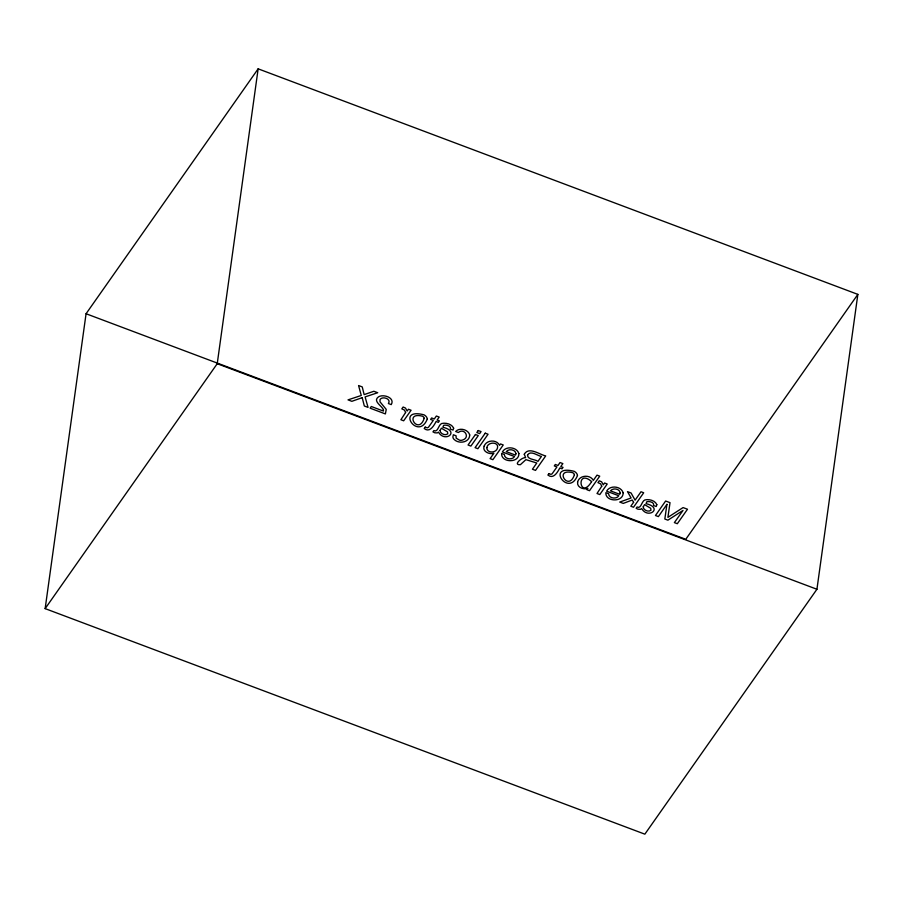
<?xml version="1.0" encoding="UTF-8"?>
<svg xmlns="http://www.w3.org/2000/svg" width="903" height="903" viewBox="0 0 903 903"><rect width="100%" height="100%" fill="white"/><g stroke="black" fill="none" stroke-linecap="round" stroke-linejoin="round"><path stroke-width="1.35" d="M45.15 608.622L86.067 313.736L258.145 68.831L857.85 294.378L816.933 589.264L644.855 834.169L45.15 608.622L217.228 363.706L258.145 68.831M857.85 294.378L685.772 539.294L86.067 313.736M217.228 363.706L816.933 589.264M518.898 453.577C519.18 463.386 500.905 462.765 501.628 453.453L504.371 454.491C504.348 459.255 512.249 460.372 514.563 456.546L502.373 451.963C505.714 445.653 516.934 446.895 518.898 453.577M623.138 492.778C623.431 502.599 605.145 501.978 605.868 492.666L608.622 493.693C608.588 498.467 616.489 499.585 618.803 495.758L606.624 491.176C609.954 484.855 621.174 486.096 623.138 492.778M383.448 409.815L383.436 411.068L371.302 406.508L370.128 408.179L385.389 413.924L386.247 409.398L379.994 401.801L380.039 399.442C382.556 395.83 391.631 398.855 388.403 403.539L391.247 404.612C395.311 397.726 383.436 393.764 378.515 396.835C372.408 401.18 381.913 405.763 383.448 409.815M440.009 430.449C440.066 433.711 445.314 436.025 447.764 433.835L447.516 431.871L441.409 428.203L440.009 430.449M643.207 506.865C643.252 510.139 648.501 512.452 650.961 510.251L650.713 508.299L644.595 504.619L643.207 506.865M591.646 481.604C579.591 501.142 575.583 467.686 591.646 481.604M427.288 419.026C418.292 441.578 395.017 407.343 423.992 414.827A7.551 5 7.9 0 1 426.961 417.818L427.288 419.026M524.271 454.277L525.67 457.686C522.374 456.918 512.351 465.237 520.376 464.695L525.907 459.638L536.8 463.013L532.431 469.233L535.524 470.395L545.705 455.902C539.915 454.83 528.74 446.082 524.271 454.277M577.48 475.509C568.472 498.072 545.209 463.837 574.173 471.321A7.551 5 7.9 0 1 577.152 474.301L577.48 475.509M469.718 434.941C469.605 442.594 458.95 444.253 454.22 439.513A6.276 4.165 7.9 0 1 452.9 436.883L453.351 434.761L456.071 435.788L456.173 438.158L459.559 440.201A3.77 2.506 7.9 0 0 462.539 440.043C470.677 437.605 464.232 427.424 458.374 432.514L455.654 431.487C459.548 427.243 468.251 429.467 469.718 434.941M424.196 418.315C418.382 436.036 403.156 411.339 422.48 416.193A4.188 2.777 7.9 0 1 424.196 418.315M574.387 474.797C568.563 492.519 553.336 467.833 572.671 472.675A4.188 2.777 7.9 0 1 574.387 474.797M577.593 482.179C576.769 487.451 583.71 489.945 587.887 488.376L586.939 489.731L589.512 490.701L599.727 476.163L597.007 475.136L593.316 480.396C590.19 474.188 579.105 475.057 577.593 482.179M486.875 447.628C486.48 453.385 496.266 453.34 497.451 448.114C499.314 441.522 487.496 441.578 486.875 447.628M666.922 504.359L664.834 519.022L667.893 520.173L683.029 510.421L674.372 522.611L677.318 523.717L687.499 509.236L683.074 507.576L667.915 517.351L670.015 502.666L665.635 501.018L655.465 515.5L658.4 516.606L666.922 504.359M453.645 428.225L453.013 430.088L450.405 429.106C451.523 425.776 446.037 424.681 443.689 425.268L442.842 427.232C460.44 431.442 444.852 443.238 438.474 432.119L437.312 432.921L434.749 432.774L432.955 431.882L433.88 430.562C438 432.909 438.35 424.647 441.759 423.496C445.856 422.514 451.985 424.038 453.645 428.225M656.831 504.653L656.21 506.504L653.603 505.522C654.72 502.203 649.234 501.109 646.887 501.684L646.029 503.648C663.637 507.858 648.049 519.665 641.672 508.547L640.498 509.337L637.947 509.202L636.152 508.299L637.066 506.989C641.186 509.337 641.536 501.063 644.945 499.912C649.054 498.941 655.183 500.454 656.831 504.653M527.51 455.078C527.363 459.717 535.366 459.221 537.951 461.377L541.428 456.433C537.601 455.891 530.603 449.863 527.51 455.078M484.143 446.127C482.01 451.59 489.584 454.796 493.885 453.238L490.103 458.634L492.891 459.683L503.242 444.965L500.522 443.937L499.54 445.337C496.808 439.23 486.39 439.75 484.143 446.127M515.963 453.724L515.478 455.112L506.244 451.635C508.716 448.385 515.478 449.401 515.963 453.724M620.203 492.925L619.718 494.313L610.484 490.848C612.956 487.597 619.718 488.602 620.203 492.925M405.605 412.513L400.876 419.748L403.664 420.798L411.091 410.244L408.438 409.24L407.151 411.068L405.503 408.077L403.133 407.016L401.812 408.878L404.488 410.097L405.605 412.513M601.737 486.277L597.007 493.512L599.806 494.562L607.222 484.008L604.57 483.003L603.283 484.832L601.635 481.841L599.265 480.78L597.944 482.654L600.619 483.861L601.737 486.277M425.2 427.13L424.218 428.53C429.749 433.045 433.88 425.776 436.104 421.475L438.35 422.322L439.366 420.877L437.12 420.03L439.185 417.084L436.363 416.023L434.298 418.969L431.634 417.965L430.618 419.421L433.271 420.414L428.428 427.311L427.322 427.83L425.2 427.13M475.441 434.501L468.047 445.01L470.892 446.082L478.274 435.573L475.441 434.501M478.229 430.528L476.818 432.537L479.662 433.609L481.073 431.6L478.229 430.528M485.261 433.169L475.08 447.662L477.879 448.712L488.06 434.23L485.261 433.169M548.877 473.646L547.895 475.046C553.426 479.561 557.557 472.292 559.781 467.991L562.027 468.838L563.043 467.393L560.797 466.546L562.862 463.6L560.041 462.539L557.975 465.485L555.311 464.481L554.295 465.937L556.948 466.93L552.105 473.827L550.999 474.346L548.877 473.646M633.613 502.271L630.825 506.233L633.511 507.249L643.692 492.767L641.006 491.751L635.091 500.16L631.073 492.982L627.506 491.638L631.095 497.982L619.729 502.068L623.296 503.4L632.224 500.025L633.613 502.271M362.193 397.67L351.854 401.316L348.027 399.871L361.268 395.469L358.57 385.525L362.25 386.913L364.135 394.622L373.842 391.27L377.714 392.726L365.094 396.902L368.052 407.4L364.327 406L362.193 397.67"/></g></svg>
